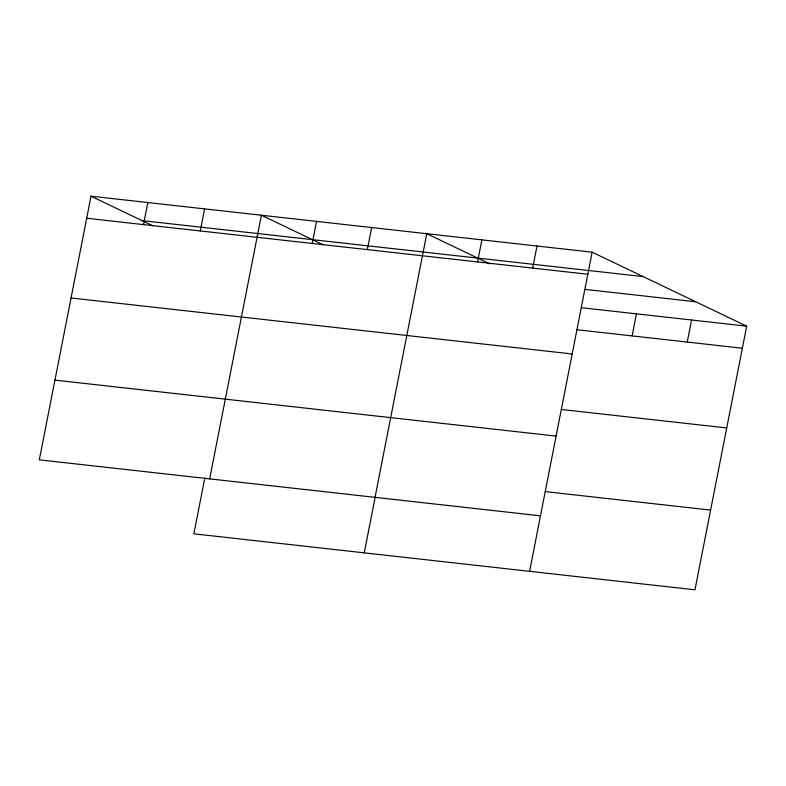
<?xml version="1.0" encoding="UTF-8"?>
<svg xmlns="http://www.w3.org/2000/svg" width="786" height="786" viewBox="0 0 786 786"><rect width="100%" height="100%" fill="white"/><g stroke="black" fill="none" stroke-linecap="round" stroke-linejoin="round"><path stroke-width="1.18" d="M204.832 477.888L193.867 533.812L694.971 589.805L746.7 326.161L592.133 252.188L91.029 196.195L39.3 459.839L540.414 515.822M143.484 224.6L147.817 202.542M200.283 230.946L204.606 208.889M209.675 478.87L261.404 215.226L323.36 244.888M312.199 243.454L316.522 221.387M367.317 249.614L371.65 227.547M375.04 497.351L426.769 233.707L489.816 263.89M364.242 552.853L375.217 496.929M477.564 261.925L481.887 239.868M532.682 268.085L537.015 246.028M529.607 571.334L592.133 252.188M632.131 335.907L636.454 313.85M687.249 342.067L691.582 320.01M142.03 220.611L643.144 276.593M86.696 218.262L587.81 274.245M585.452 289.435L695.698 301.755M581.335 307.69L746.7 326.161M577.003 329.747L742.367 348.227M71.054 297.982L572.169 353.965M561.361 409.477L726.736 427.948M54.941 380.119L556.056 436.102M545.248 491.604L710.613 510.085M91.029 196.195L152.975 225.847"/></g></svg>
